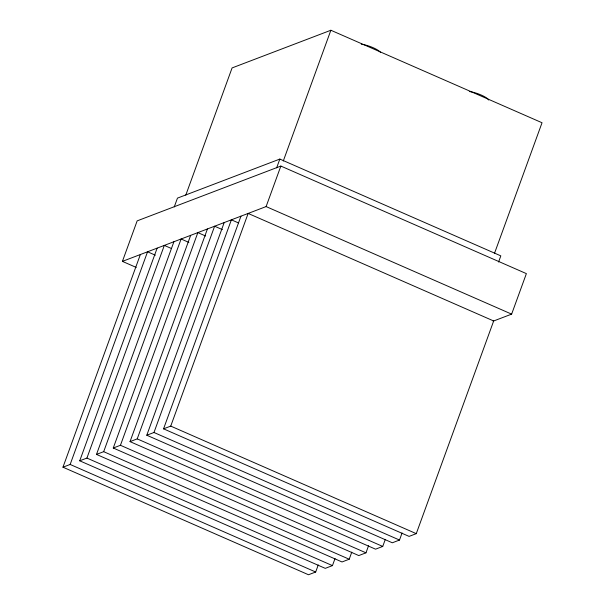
<?xml version="1.0" encoding="UTF-8"?>
<svg xmlns="http://www.w3.org/2000/svg" width="605" height="605" viewBox="0 0 605 605"><rect width="100%" height="100%" fill="white"/><g stroke="black" fill="none" stroke-linecap="round" stroke-linejoin="round"><path stroke-width="0.91" d="M136.246 267.433L122.414 261.375L137.161 220.87L280.856 166.065L526.38 273.619L511.633 314.131L493.12 321.187M318.26 564.919L315.681 572.012L308.497 574.75L62.965 467.196L140.375 254.523M62.965 467.196L70.157 464.458L147.559 251.786L155.341 255.197M335.026 558.528L332.447 565.614L325.263 568.36L79.731 460.806L157.141 248.133M174.255 206.918L177.462 198.115L279.843 159.07L500.819 255.862L498.573 262.026M79.731 460.806L86.916 458.068L164.326 245.396L171.238 248.421M185.78 195.158L232.086 67.926L330.874 30.25L542.035 122.747L494.436 253.518M351.792 552.131L349.206 559.224L342.022 561.962L96.497 454.416L173.907 241.743M96.497 454.416L103.682 451.67L181.092 238.998L188.873 242.408M368.551 545.74L365.972 552.826L358.788 555.572L113.264 448.018L190.666 235.345M113.264 448.018L120.448 445.28L197.85 232.607L205.632 236.018M385.317 539.35L382.738 546.436L375.554 549.174L130.03 441.627L207.432 228.955M130.03 441.627L137.214 438.882L214.616 226.209L222.398 229.62M402.083 532.952L399.504 540.046L392.32 542.783L146.788 435.229L224.198 222.557M146.788 435.229L153.98 432.492L231.382 219.819L238.302 222.852M163.554 428.839L170.739 426.102L248.148 213.429L493.672 320.975L416.27 533.648L409.086 536.393L163.554 428.839L240.964 216.166M276.644 167.872L279.843 159.07M122.414 261.375L266.109 206.577L280.856 166.065M283.284 161.021L330.874 30.25M266.109 206.577L511.633 314.131M170.739 426.102L416.27 533.648M153.98 432.492L399.504 540.046M137.214 438.882L382.738 546.436M120.448 445.28L365.972 552.826M103.682 451.67L349.206 559.224M86.916 458.068L332.447 565.614M70.157 464.458L315.681 572.012M361.298 44.233A12.471 2.934 20 0 1 380.537 52.453M469.329 91.552A12.471 2.934 20 0 1 481.134 95A12.471 2.934 20 0 1 488.727 100.044"/></g></svg>
